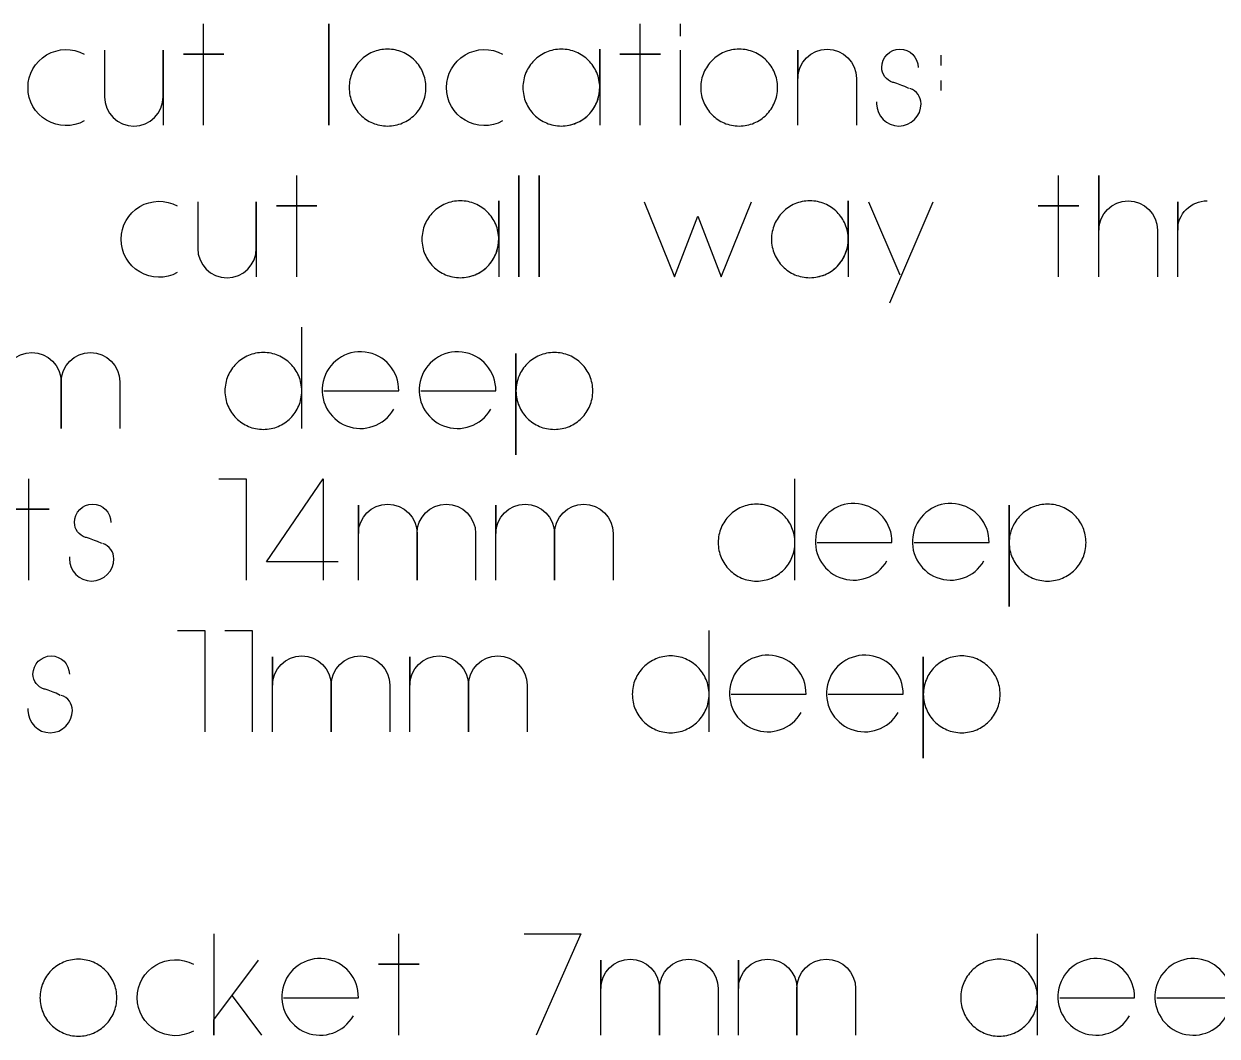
# Model space of a CAD drawing. Extents: x -841 to 4976, y -469 to 2808.
# Drawn here: x -358.2 to -3.9, y 2508.1 to 2808.4 of the extents above; entities that cross this region are included whole.
import ezdxf

# ---------------------------------------------------------------- set-up
doc = ezdxf.new("R2010")
doc.units = 0
doc.layers.add('T5_LOGOLAYER_2', color=18, linetype='CONTINUOUS')

msp = doc.modelspace()

# ---------------------------------------------------------------- linework, layer by layer
at = {"layer": 'T5_LOGOLAYER_2'}
for points in [[(-304.81, 2778.41), (-304.81, 2799.41), (-310.81, 2799.41), (-298.81, 2799.41), (-304.81, 2799.41), (-304.81, 2808.41)], [(-175.23, 2778.41), (-175.23, 2799.41), (-181.23, 2799.41), (-169.23, 2799.41), (-175.23, 2799.41), (-175.23, 2808.41)], [(-163.23, 2804.81), (-163.23, 2808.41)], [(-163.23, 2778.41), (-163.23, 2800.61)], [(-85.83, 2796.11), (-85.83, 2799.11)], [(-85.83, 2788.61), (-85.83, 2791.61)], [(-277.17, 2733.41), (-277.17, 2754.41), (-283.17, 2754.41), (-271.17, 2754.41), (-277.17, 2754.41), (-277.17, 2763.41)], [(-51.05, 2733.41), (-51.05, 2754.41), (-57.05, 2754.41), (-45.05, 2754.41), (-51.05, 2754.41), (-51.05, 2763.41)], [(-174.01, 2755.61), (-165.01, 2733.41), (-158.11, 2751.41), (-151.21, 2733.41), (-142.21, 2755.61)], [(-107.45, 2755.61), (-98.15, 2734.01)], [(-101.15, 2725.61), (-88.25, 2755.61)], [(-275.69, 2688.41), (-275.69, 2699.51), (-275.7, 2700.1), (-275.75, 2700.68), (-275.82, 2701.25), (-275.92, 2701.81), (-276.05, 2702.36), (-276.2, 2702.9), (-276.38, 2703.43), (-276.58, 2703.95), (-276.81, 2704.45), (-277.06, 2704.95), (-277.34, 2705.42), (-277.63, 2705.89), (-277.95, 2706.33), (-278.29, 2706.76), (-278.65, 2707.18), (-279.03, 2707.57), (-279.42, 2707.95), (-279.84, 2708.31), (-280.27, 2708.65), (-280.71, 2708.97), (-281.18, 2709.26), (-281.65, 2709.54), (-282.15, 2709.79), (-282.65, 2710.02), (-283.17, 2710.22), (-283.7, 2710.4), (-284.24, 2710.55), (-284.79, 2710.68), (-285.35, 2710.78), (-285.92, 2710.85), (-286.5, 2710.9), (-287.09, 2710.91), (-287.67, 2710.9), (-288.25, 2710.85), (-288.82, 2710.78), (-289.39, 2710.68), (-289.94, 2710.55), (-290.48, 2710.4), (-291.01, 2710.22), (-291.53, 2710.02), (-292.03, 2709.79), (-292.52, 2709.54), (-293, 2709.26), (-293.46, 2708.97), (-293.91, 2708.65), (-294.34, 2708.31), (-294.75, 2707.95), (-295.15, 2707.57), (-295.53, 2707.18), (-295.88, 2706.76), (-296.22, 2706.33), (-296.54, 2705.89), (-296.84, 2705.42), (-297.11, 2704.95), (-297.36, 2704.45), (-297.59, 2703.95), (-297.8, 2703.43), (-297.98, 2702.9), (-298.13, 2702.36), (-298.26, 2701.81), (-298.36, 2701.25), (-298.43, 2700.68), (-298.47, 2700.1), (-298.49, 2699.51), (-298.47, 2698.93), (-298.43, 2698.35), (-298.36, 2697.78), (-298.26, 2697.21), (-298.13, 2696.66), (-297.98, 2696.12), (-297.8, 2695.59), (-297.59, 2695.07), (-297.36, 2694.57), (-297.11, 2694.08), (-296.84, 2693.6), (-296.54, 2693.14), (-296.22, 2692.69), (-295.88, 2692.26), (-295.53, 2691.85), (-295.15, 2691.45), (-294.75, 2691.07), (-294.34, 2690.72), (-293.91, 2690.38), (-293.46, 2690.06), (-293, 2689.76), (-292.52, 2689.49), (-292.03, 2689.24), (-291.53, 2689.01), (-291.01, 2688.8), (-290.48, 2688.62), (-289.94, 2688.47), (-289.39, 2688.34), (-288.82, 2688.24), (-288.25, 2688.17), (-287.67, 2688.13), (-287.09, 2688.11), (-286.5, 2688.13), (-285.92, 2688.17), (-285.35, 2688.24), (-284.79, 2688.34), (-284.24, 2688.47), (-283.7, 2688.62), (-283.17, 2688.8), (-282.65, 2689.01), (-282.15, 2689.24), (-281.65, 2689.49), (-281.18, 2689.76), (-280.71, 2690.06), (-280.27, 2690.38), (-279.84, 2690.72), (-279.42, 2691.07), (-279.03, 2691.45), (-278.65, 2691.85), (-278.29, 2692.26), (-277.95, 2692.69), (-277.63, 2693.14), (-277.34, 2693.6), (-277.06, 2694.08), (-276.81, 2694.57), (-276.58, 2695.07), (-276.38, 2695.59), (-276.2, 2696.12), (-276.05, 2696.66), (-275.92, 2697.21), (-275.82, 2697.78), (-275.75, 2698.35), (-275.7, 2698.93), (-275.69, 2699.51), (-275.69, 2718.41)], [(-356.67, 2643.41), (-356.67, 2664.41), (-362.67, 2664.41), (-350.67, 2664.41), (-356.67, 2664.41), (-356.67, 2673.41)], [(-300.27, 2673.41), (-292.17, 2673.41), (-292.17, 2643.41)], [(-264.87, 2648.81), (-286.17, 2648.81), (-269.37, 2673.41), (-269.37, 2643.41)], [(-129.27, 2643.41), (-129.27, 2654.51), (-129.28, 2655.1), (-129.33, 2655.68), (-129.4, 2656.25), (-129.5, 2656.81), (-129.63, 2657.36), (-129.78, 2657.9), (-129.96, 2658.43), (-130.16, 2658.95), (-130.39, 2659.45), (-130.64, 2659.95), (-130.92, 2660.42), (-131.21, 2660.89), (-131.53, 2661.33), (-131.87, 2661.76), (-132.23, 2662.18), (-132.61, 2662.57), (-133, 2662.95), (-133.42, 2663.31), (-133.85, 2663.65), (-134.29, 2663.97), (-134.76, 2664.26), (-135.23, 2664.54), (-135.73, 2664.79), (-136.23, 2665.02), (-136.75, 2665.22), (-137.28, 2665.4), (-137.82, 2665.55), (-138.37, 2665.68), (-138.93, 2665.78), (-139.5, 2665.85), (-140.08, 2665.9), (-140.67, 2665.91), (-141.25, 2665.9), (-141.83, 2665.85), (-142.4, 2665.78), (-142.97, 2665.68), (-143.52, 2665.55), (-144.06, 2665.4), (-144.59, 2665.22), (-145.11, 2665.02), (-145.61, 2664.79), (-146.1, 2664.54), (-146.58, 2664.26), (-147.04, 2663.97), (-147.49, 2663.65), (-147.92, 2663.31), (-148.33, 2662.95), (-148.73, 2662.57), (-149.11, 2662.18), (-149.46, 2661.76), (-149.8, 2661.33), (-150.12, 2660.89), (-150.42, 2660.42), (-150.69, 2659.95), (-150.94, 2659.45), (-151.17, 2658.95), (-151.38, 2658.43), (-151.56, 2657.9), (-151.71, 2657.36), (-151.84, 2656.81), (-151.94, 2656.25), (-152.01, 2655.68), (-152.05, 2655.1), (-152.07, 2654.51), (-152.05, 2653.93), (-152.01, 2653.35), (-151.94, 2652.78), (-151.84, 2652.21), (-151.71, 2651.66), (-151.56, 2651.12), (-151.38, 2650.59), (-151.17, 2650.07), (-150.94, 2649.57), (-150.69, 2649.08), (-150.42, 2648.6), (-150.12, 2648.14), (-149.8, 2647.69), (-149.46, 2647.26), (-149.11, 2646.85), (-148.73, 2646.45), (-148.33, 2646.07), (-147.92, 2645.72), (-147.49, 2645.38), (-147.04, 2645.06), (-146.58, 2644.76), (-146.1, 2644.49), (-145.61, 2644.24), (-145.11, 2644.01), (-144.59, 2643.8), (-144.06, 2643.62), (-143.52, 2643.47), (-142.97, 2643.34), (-142.4, 2643.24), (-141.83, 2643.17), (-141.25, 2643.13), (-140.67, 2643.11), (-140.08, 2643.13), (-139.5, 2643.17), (-138.93, 2643.24), (-138.37, 2643.34), (-137.82, 2643.47), (-137.28, 2643.62), (-136.75, 2643.8), (-136.23, 2644.01), (-135.73, 2644.24), (-135.23, 2644.49), (-134.76, 2644.76), (-134.29, 2645.06), (-133.85, 2645.38), (-133.42, 2645.72), (-133, 2646.07), (-132.61, 2646.45), (-132.23, 2646.85), (-131.87, 2647.26), (-131.53, 2647.69), (-131.21, 2648.14), (-130.92, 2648.6), (-130.64, 2649.08), (-130.39, 2649.57), (-130.16, 2650.07), (-129.96, 2650.59), (-129.78, 2651.12), (-129.63, 2651.66), (-129.5, 2652.21), (-129.4, 2652.78), (-129.33, 2653.35), (-129.28, 2653.93), (-129.27, 2654.51), (-129.27, 2673.41)], [(-312.57, 2628.41), (-304.47, 2628.41), (-304.47, 2598.41)], [(-298.47, 2628.41), (-290.37, 2628.41), (-290.37, 2598.41)], [(-154.77, 2598.41), (-154.77, 2609.51), (-154.78, 2610.1), (-154.83, 2610.68), (-154.9, 2611.25), (-155, 2611.81), (-155.13, 2612.36), (-155.28, 2612.9), (-155.46, 2613.43), (-155.66, 2613.95), (-155.89, 2614.45), (-156.14, 2614.95), (-156.42, 2615.42), (-156.71, 2615.89), (-157.03, 2616.33), (-157.37, 2616.76), (-157.73, 2617.18), (-158.11, 2617.57), (-158.5, 2617.95), (-158.92, 2618.31), (-159.35, 2618.65), (-159.79, 2618.97), (-160.26, 2619.26), (-160.73, 2619.54), (-161.23, 2619.79), (-161.73, 2620.02), (-162.25, 2620.22), (-162.78, 2620.4), (-163.32, 2620.55), (-163.87, 2620.68), (-164.43, 2620.78), (-165, 2620.85), (-165.58, 2620.9), (-166.17, 2620.91), (-166.75, 2620.9), (-167.33, 2620.85), (-167.9, 2620.78), (-168.47, 2620.68), (-169.02, 2620.55), (-169.56, 2620.4), (-170.09, 2620.22), (-170.61, 2620.02), (-171.11, 2619.79), (-171.6, 2619.54), (-172.08, 2619.26), (-172.54, 2618.97), (-172.99, 2618.65), (-173.42, 2618.31), (-173.83, 2617.95), (-174.23, 2617.57), (-174.61, 2617.18), (-174.96, 2616.76), (-175.3, 2616.33), (-175.62, 2615.89), (-175.92, 2615.42), (-176.19, 2614.95), (-176.44, 2614.45), (-176.67, 2613.95), (-176.88, 2613.43), (-177.06, 2612.9), (-177.21, 2612.36), (-177.34, 2611.81), (-177.44, 2611.25), (-177.51, 2610.68), (-177.55, 2610.1), (-177.57, 2609.51), (-177.55, 2608.93), (-177.51, 2608.35), (-177.44, 2607.78), (-177.34, 2607.21), (-177.21, 2606.66), (-177.06, 2606.12), (-176.88, 2605.59), (-176.67, 2605.07), (-176.44, 2604.57), (-176.19, 2604.08), (-175.92, 2603.6), (-175.62, 2603.14), (-175.3, 2602.69), (-174.96, 2602.26), (-174.61, 2601.85), (-174.23, 2601.45), (-173.83, 2601.07), (-173.42, 2600.72), (-172.99, 2600.38), (-172.54, 2600.06), (-172.08, 2599.76), (-171.6, 2599.49), (-171.11, 2599.24), (-170.61, 2599.01), (-170.09, 2598.8), (-169.56, 2598.62), (-169.02, 2598.47), (-168.47, 2598.34), (-167.9, 2598.24), (-167.33, 2598.17), (-166.75, 2598.13), (-166.17, 2598.11), (-165.58, 2598.13), (-165, 2598.17), (-164.43, 2598.24), (-163.87, 2598.34), (-163.32, 2598.47), (-162.78, 2598.62), (-162.25, 2598.8), (-161.73, 2599.01), (-161.23, 2599.24), (-160.73, 2599.49), (-160.26, 2599.76), (-159.79, 2600.06), (-159.35, 2600.38), (-158.92, 2600.72), (-158.5, 2601.07), (-158.11, 2601.45), (-157.73, 2601.85), (-157.37, 2602.26), (-157.03, 2602.69), (-156.71, 2603.14), (-156.42, 2603.6), (-156.14, 2604.08), (-155.89, 2604.57), (-155.66, 2605.07), (-155.46, 2605.59), (-155.28, 2606.12), (-155.13, 2606.66), (-155, 2607.21), (-154.9, 2607.78), (-154.83, 2608.35), (-154.78, 2608.93), (-154.77, 2609.51), (-154.77, 2628.41)], [(-301.77, 2538.41), (-301.77, 2508.41), (-301.77, 2512.91), (-288.57, 2530.61)], [(-246.87, 2508.41), (-246.87, 2529.41), (-252.87, 2529.41), (-240.87, 2529.41), (-246.87, 2529.41), (-246.87, 2538.41)], [(-209.67, 2538.41), (-192.87, 2538.41), (-206.07, 2508.41)], [(-57.27, 2508.41), (-57.27, 2519.51), (-57.28, 2520.1), (-57.33, 2520.68), (-57.4, 2521.25), (-57.5, 2521.81), (-57.63, 2522.36), (-57.78, 2522.9), (-57.96, 2523.43), (-58.16, 2523.95), (-58.39, 2524.45), (-58.64, 2524.95), (-58.92, 2525.42), (-59.21, 2525.89), (-59.53, 2526.33), (-59.87, 2526.76), (-60.23, 2527.18), (-60.61, 2527.57), (-61, 2527.95), (-61.42, 2528.31), (-61.85, 2528.65), (-62.29, 2528.97), (-62.76, 2529.26), (-63.23, 2529.54), (-63.73, 2529.79), (-64.23, 2530.02), (-64.75, 2530.22), (-65.28, 2530.4), (-65.82, 2530.55), (-66.37, 2530.68), (-66.93, 2530.78), (-67.5, 2530.85), (-68.08, 2530.9), (-68.67, 2530.91), (-69.25, 2530.9), (-69.83, 2530.85), (-70.4, 2530.78), (-70.97, 2530.68), (-71.52, 2530.55), (-72.06, 2530.4), (-72.59, 2530.22), (-73.11, 2530.02), (-73.61, 2529.79), (-74.1, 2529.54), (-74.58, 2529.26), (-75.04, 2528.97), (-75.49, 2528.65), (-75.92, 2528.31), (-76.33, 2527.95), (-76.73, 2527.57), (-77.11, 2527.18), (-77.46, 2526.76), (-77.8, 2526.33), (-78.12, 2525.89), (-78.42, 2525.42), (-78.69, 2524.95), (-78.94, 2524.45), (-79.17, 2523.95), (-79.38, 2523.43), (-79.56, 2522.9), (-79.71, 2522.36), (-79.84, 2521.81), (-79.94, 2521.25), (-80.01, 2520.68), (-80.05, 2520.1), (-80.07, 2519.51), (-80.05, 2518.93), (-80.01, 2518.35), (-79.94, 2517.78), (-79.84, 2517.21), (-79.71, 2516.66), (-79.56, 2516.12), (-79.38, 2515.59), (-79.17, 2515.07), (-78.94, 2514.57), (-78.69, 2514.08), (-78.42, 2513.6), (-78.12, 2513.14), (-77.8, 2512.69), (-77.46, 2512.26), (-77.11, 2511.85), (-76.73, 2511.45), (-76.33, 2511.07), (-75.92, 2510.72), (-75.49, 2510.38), (-75.04, 2510.06), (-74.58, 2509.76), (-74.1, 2509.49), (-73.61, 2509.24), (-73.11, 2509.01), (-72.59, 2508.8), (-72.06, 2508.62), (-71.52, 2508.47), (-70.97, 2508.34), (-70.4, 2508.24), (-69.83, 2508.17), (-69.25, 2508.13), (-68.67, 2508.11), (-68.08, 2508.13), (-67.5, 2508.17), (-66.93, 2508.24), (-66.37, 2508.34), (-65.82, 2508.47), (-65.28, 2508.62), (-64.75, 2508.8), (-64.23, 2509.01), (-63.73, 2509.24), (-63.23, 2509.49), (-62.76, 2509.76), (-62.29, 2510.06), (-61.85, 2510.38), (-61.42, 2510.72), (-61, 2511.07), (-60.61, 2511.45), (-60.23, 2511.85), (-59.87, 2512.26), (-59.53, 2512.69), (-59.21, 2513.14), (-58.92, 2513.6), (-58.64, 2514.08), (-58.39, 2514.57), (-58.16, 2515.07), (-57.96, 2515.59), (-57.78, 2516.12), (-57.63, 2516.66), (-57.5, 2517.21), (-57.4, 2517.78), (-57.33, 2518.35), (-57.28, 2518.93), (-57.27, 2519.51), (-57.27, 2538.41)], [(-296.37, 2520.11), (-287.67, 2508.41)]]:
    msp.add_lwpolyline(points, dxfattribs=at)
for points in [[(-267.61, 2778.41), (-267.61, 2808.41)], [(-250.21, 2778.11), (-249.62, 2778.13), (-249.04, 2778.17), (-248.47, 2778.24), (-247.91, 2778.34), (-247.36, 2778.47), (-246.82, 2778.62), (-246.29, 2778.8), (-245.77, 2779.01), (-245.27, 2779.24), (-244.77, 2779.49), (-244.3, 2779.76), (-243.83, 2780.06), (-243.39, 2780.38), (-242.96, 2780.72), (-242.54, 2781.07), (-242.15, 2781.45), (-241.77, 2781.85), (-241.41, 2782.26), (-241.07, 2782.69), (-240.75, 2783.14), (-240.46, 2783.6), (-240.18, 2784.08), (-239.93, 2784.57), (-239.7, 2785.07), (-239.5, 2785.59), (-239.32, 2786.12), (-239.17, 2786.66), (-239.04, 2787.21), (-238.94, 2787.78), (-238.87, 2788.35), (-238.82, 2788.93), (-238.81, 2789.51), (-238.82, 2790.1), (-238.87, 2790.68), (-238.94, 2791.25), (-239.04, 2791.81), (-239.17, 2792.36), (-239.32, 2792.9), (-239.5, 2793.43), (-239.7, 2793.95), (-239.93, 2794.45), (-240.18, 2794.95), (-240.46, 2795.42), (-240.75, 2795.89), (-241.07, 2796.33), (-241.41, 2796.76), (-241.77, 2797.18), (-242.15, 2797.57), (-242.54, 2797.95), (-242.96, 2798.31), (-243.39, 2798.65), (-243.83, 2798.97), (-244.3, 2799.26), (-244.77, 2799.54), (-245.27, 2799.79), (-245.77, 2800.02), (-246.29, 2800.22), (-246.82, 2800.4), (-247.36, 2800.55), (-247.91, 2800.68), (-248.47, 2800.78), (-249.04, 2800.85), (-249.62, 2800.9), (-250.21, 2800.91), (-250.79, 2800.9), (-251.37, 2800.85), (-251.94, 2800.78), (-252.51, 2800.68), (-253.06, 2800.55), (-253.6, 2800.4), (-254.13, 2800.22), (-254.65, 2800.02), (-255.15, 2799.79), (-255.64, 2799.54), (-256.12, 2799.26), (-256.58, 2798.97), (-257.03, 2798.65), (-257.46, 2798.31), (-257.87, 2797.95), (-258.27, 2797.57), (-258.65, 2797.18), (-259, 2796.76), (-259.34, 2796.33), (-259.66, 2795.89), (-259.96, 2795.42), (-260.23, 2794.95), (-260.48, 2794.45), (-260.71, 2793.95), (-260.92, 2793.43), (-261.1, 2792.9), (-261.25, 2792.36), (-261.38, 2791.81), (-261.48, 2791.25), (-261.55, 2790.68), (-261.59, 2790.1), (-261.61, 2789.51), (-261.59, 2788.93), (-261.55, 2788.35), (-261.48, 2787.78), (-261.38, 2787.21), (-261.25, 2786.66), (-261.1, 2786.12), (-260.92, 2785.59), (-260.71, 2785.07), (-260.48, 2784.57), (-260.23, 2784.08), (-259.96, 2783.6), (-259.66, 2783.14), (-259.34, 2782.69), (-259, 2782.26), (-258.65, 2781.85), (-258.27, 2781.45), (-257.87, 2781.07), (-257.46, 2780.72), (-257.03, 2780.38), (-256.58, 2780.06), (-256.12, 2779.76), (-255.64, 2779.49), (-255.15, 2779.24), (-254.65, 2779.01), (-254.13, 2778.8), (-253.6, 2778.62), (-253.06, 2778.47), (-252.51, 2778.34), (-251.94, 2778.24), (-251.37, 2778.17), (-250.79, 2778.13)], [(-198.63, 2778.11), (-198.04, 2778.13), (-197.46, 2778.17), (-196.89, 2778.24), (-196.33, 2778.34), (-195.78, 2778.47), (-195.24, 2778.62), (-194.71, 2778.8), (-194.19, 2779.01), (-193.69, 2779.24), (-193.19, 2779.49), (-192.72, 2779.76), (-192.25, 2780.06), (-191.81, 2780.38), (-191.38, 2780.72), (-190.96, 2781.07), (-190.57, 2781.45), (-190.19, 2781.85), (-189.83, 2782.26), (-189.49, 2782.69), (-189.17, 2783.14), (-188.88, 2783.6), (-188.6, 2784.08), (-188.35, 2784.57), (-188.12, 2785.07), (-187.92, 2785.59), (-187.74, 2786.12), (-187.59, 2786.66), (-187.46, 2787.21), (-187.36, 2787.78), (-187.29, 2788.35), (-187.24, 2788.93), (-187.23, 2789.51), (-187.24, 2790.1), (-187.29, 2790.68), (-187.36, 2791.25), (-187.46, 2791.81), (-187.59, 2792.36), (-187.74, 2792.9), (-187.92, 2793.43), (-188.12, 2793.95), (-188.35, 2794.45), (-188.6, 2794.95), (-188.88, 2795.42), (-189.17, 2795.89), (-189.49, 2796.33), (-189.83, 2796.76), (-190.19, 2797.18), (-190.57, 2797.57), (-190.96, 2797.95), (-191.38, 2798.31), (-191.81, 2798.65), (-192.25, 2798.97), (-192.72, 2799.26), (-193.19, 2799.54), (-193.69, 2799.79), (-194.19, 2800.02), (-194.71, 2800.22), (-195.24, 2800.4), (-195.78, 2800.55), (-196.33, 2800.68), (-196.89, 2800.78), (-197.46, 2800.85), (-198.04, 2800.9), (-198.63, 2800.91), (-199.21, 2800.9), (-199.79, 2800.85), (-200.36, 2800.78), (-200.93, 2800.68), (-201.48, 2800.55), (-202.02, 2800.4), (-202.55, 2800.22), (-203.07, 2800.02), (-203.57, 2799.79), (-204.06, 2799.54), (-204.54, 2799.26), (-205, 2798.97), (-205.45, 2798.65), (-205.88, 2798.31), (-206.29, 2797.95), (-206.69, 2797.57), (-207.07, 2797.18), (-207.42, 2796.76), (-207.76, 2796.33), (-208.08, 2795.89), (-208.38, 2795.42), (-208.65, 2794.95), (-208.9, 2794.45), (-209.13, 2793.95), (-209.34, 2793.43), (-209.52, 2792.9), (-209.67, 2792.36), (-209.8, 2791.81), (-209.9, 2791.25), (-209.97, 2790.68), (-210.01, 2790.1), (-210.03, 2789.51), (-210.01, 2788.93), (-209.97, 2788.35), (-209.9, 2787.78), (-209.8, 2787.21), (-209.67, 2786.66), (-209.52, 2786.12), (-209.34, 2785.59), (-209.13, 2785.07), (-208.9, 2784.57), (-208.65, 2784.08), (-208.38, 2783.6), (-208.08, 2783.14), (-207.76, 2782.69), (-207.42, 2782.26), (-207.07, 2781.85), (-206.69, 2781.45), (-206.29, 2781.07), (-205.88, 2780.72), (-205.45, 2780.38), (-205, 2780.06), (-204.54, 2779.76), (-204.06, 2779.49), (-203.57, 2779.24), (-203.07, 2779.01), (-202.55, 2778.8), (-202.02, 2778.62), (-201.48, 2778.47), (-200.93, 2778.34), (-200.36, 2778.24), (-199.79, 2778.17), (-199.21, 2778.13)], [(-145.83, 2778.11), (-145.24, 2778.13), (-144.66, 2778.17), (-144.09, 2778.24), (-143.53, 2778.34), (-142.98, 2778.47), (-142.44, 2778.62), (-141.91, 2778.8), (-141.39, 2779.01), (-140.89, 2779.24), (-140.39, 2779.49), (-139.92, 2779.76), (-139.45, 2780.06), (-139.01, 2780.38), (-138.58, 2780.72), (-138.16, 2781.07), (-137.77, 2781.45), (-137.39, 2781.85), (-137.03, 2782.26), (-136.69, 2782.69), (-136.37, 2783.14), (-136.08, 2783.6), (-135.8, 2784.08), (-135.55, 2784.57), (-135.32, 2785.07), (-135.12, 2785.59), (-134.94, 2786.12), (-134.79, 2786.66), (-134.66, 2787.21), (-134.56, 2787.78), (-134.49, 2788.35), (-134.44, 2788.93), (-134.43, 2789.51), (-134.44, 2790.1), (-134.49, 2790.68), (-134.56, 2791.25), (-134.66, 2791.81), (-134.79, 2792.36), (-134.94, 2792.9), (-135.12, 2793.43), (-135.32, 2793.95), (-135.55, 2794.45), (-135.8, 2794.95), (-136.08, 2795.42), (-136.37, 2795.89), (-136.69, 2796.33), (-137.03, 2796.76), (-137.39, 2797.18), (-137.77, 2797.57), (-138.16, 2797.95), (-138.58, 2798.31), (-139.01, 2798.65), (-139.45, 2798.97), (-139.92, 2799.26), (-140.39, 2799.54), (-140.89, 2799.79), (-141.39, 2800.02), (-141.91, 2800.22), (-142.44, 2800.4), (-142.98, 2800.55), (-143.53, 2800.68), (-144.09, 2800.78), (-144.66, 2800.85), (-145.24, 2800.9), (-145.83, 2800.91), (-146.41, 2800.9), (-146.99, 2800.85), (-147.56, 2800.78), (-148.13, 2800.68), (-148.68, 2800.55), (-149.22, 2800.4), (-149.75, 2800.22), (-150.27, 2800.02), (-150.77, 2799.79), (-151.26, 2799.54), (-151.74, 2799.26), (-152.2, 2798.97), (-152.65, 2798.65), (-153.08, 2798.31), (-153.49, 2797.95), (-153.89, 2797.57), (-154.27, 2797.18), (-154.62, 2796.76), (-154.96, 2796.33), (-155.28, 2795.89), (-155.58, 2795.42), (-155.85, 2794.95), (-156.1, 2794.45), (-156.33, 2793.95), (-156.54, 2793.43), (-156.72, 2792.9), (-156.87, 2792.36), (-157, 2791.81), (-157.1, 2791.25), (-157.17, 2790.68), (-157.21, 2790.1), (-157.23, 2789.51), (-157.21, 2788.93), (-157.17, 2788.35), (-157.1, 2787.78), (-157, 2787.21), (-156.87, 2786.66), (-156.72, 2786.12), (-156.54, 2785.59), (-156.33, 2785.07), (-156.1, 2784.57), (-155.85, 2784.08), (-155.58, 2783.6), (-155.28, 2783.14), (-154.96, 2782.69), (-154.62, 2782.26), (-154.27, 2781.85), (-153.89, 2781.45), (-153.49, 2781.07), (-153.08, 2780.72), (-152.65, 2780.38), (-152.2, 2780.06), (-151.74, 2779.76), (-151.26, 2779.49), (-150.77, 2779.24), (-150.27, 2779.01), (-149.75, 2778.8), (-149.22, 2778.62), (-148.68, 2778.47), (-148.13, 2778.34), (-147.56, 2778.24), (-146.99, 2778.17), (-146.41, 2778.13)], [(-211.21, 2733.41), (-211.21, 2763.41)], [(-205.21, 2733.41), (-205.21, 2763.41)], [(-228.61, 2733.11), (-228.02, 2733.13), (-227.44, 2733.17), (-226.87, 2733.24), (-226.31, 2733.34), (-225.76, 2733.47), (-225.22, 2733.62), (-224.69, 2733.8), (-224.17, 2734.01), (-223.67, 2734.24), (-223.17, 2734.49), (-222.7, 2734.76), (-222.23, 2735.06), (-221.79, 2735.38), (-221.36, 2735.72), (-220.94, 2736.07), (-220.55, 2736.45), (-220.17, 2736.85), (-219.81, 2737.26), (-219.47, 2737.69), (-219.15, 2738.14), (-218.86, 2738.6), (-218.58, 2739.08), (-218.33, 2739.57), (-218.1, 2740.07), (-217.9, 2740.59), (-217.72, 2741.12), (-217.57, 2741.66), (-217.44, 2742.21), (-217.34, 2742.78), (-217.27, 2743.35), (-217.22, 2743.93), (-217.21, 2744.51), (-217.22, 2745.1), (-217.27, 2745.68), (-217.34, 2746.25), (-217.44, 2746.81), (-217.57, 2747.36), (-217.72, 2747.9), (-217.9, 2748.43), (-218.1, 2748.95), (-218.33, 2749.45), (-218.58, 2749.95), (-218.86, 2750.42), (-219.15, 2750.89), (-219.47, 2751.33), (-219.81, 2751.76), (-220.17, 2752.18), (-220.55, 2752.57), (-220.94, 2752.95), (-221.36, 2753.31), (-221.79, 2753.65), (-222.23, 2753.97), (-222.7, 2754.26), (-223.17, 2754.54), (-223.67, 2754.79), (-224.17, 2755.02), (-224.69, 2755.22), (-225.22, 2755.4), (-225.76, 2755.55), (-226.31, 2755.68), (-226.87, 2755.78), (-227.44, 2755.85), (-228.02, 2755.9), (-228.61, 2755.91), (-229.19, 2755.9), (-229.77, 2755.85), (-230.34, 2755.78), (-230.91, 2755.68), (-231.46, 2755.55), (-232, 2755.4), (-232.53, 2755.22), (-233.05, 2755.02), (-233.55, 2754.79), (-234.04, 2754.54), (-234.52, 2754.26), (-234.98, 2753.97), (-235.43, 2753.65), (-235.86, 2753.31), (-236.27, 2752.95), (-236.67, 2752.57), (-237.05, 2752.18), (-237.4, 2751.76), (-237.74, 2751.33), (-238.06, 2750.89), (-238.36, 2750.42), (-238.63, 2749.95), (-238.88, 2749.45), (-239.11, 2748.95), (-239.32, 2748.43), (-239.5, 2747.9), (-239.65, 2747.36), (-239.78, 2746.81), (-239.88, 2746.25), (-239.95, 2745.68), (-239.99, 2745.1), (-240.01, 2744.51), (-239.99, 2743.93), (-239.95, 2743.35), (-239.88, 2742.78), (-239.78, 2742.21), (-239.65, 2741.66), (-239.5, 2741.12), (-239.32, 2740.59), (-239.11, 2740.07), (-238.88, 2739.57), (-238.63, 2739.08), (-238.36, 2738.6), (-238.06, 2738.14), (-237.74, 2737.69), (-237.4, 2737.26), (-237.05, 2736.85), (-236.67, 2736.45), (-236.27, 2736.07), (-235.86, 2735.72), (-235.43, 2735.38), (-234.98, 2735.06), (-234.52, 2734.76), (-234.04, 2734.49), (-233.55, 2734.24), (-233.05, 2734.01), (-232.53, 2733.8), (-232, 2733.62), (-231.46, 2733.47), (-230.91, 2733.34), (-230.34, 2733.24), (-229.77, 2733.17), (-229.19, 2733.13)], [(-124.85, 2733.11), (-124.26, 2733.13), (-123.68, 2733.17), (-123.11, 2733.24), (-122.55, 2733.34), (-122, 2733.47), (-121.46, 2733.62), (-120.93, 2733.8), (-120.41, 2734.01), (-119.91, 2734.24), (-119.41, 2734.49), (-118.94, 2734.76), (-118.47, 2735.06), (-118.03, 2735.38), (-117.6, 2735.72), (-117.18, 2736.07), (-116.79, 2736.45), (-116.41, 2736.85), (-116.05, 2737.26), (-115.71, 2737.69), (-115.39, 2738.14), (-115.1, 2738.6), (-114.82, 2739.08), (-114.57, 2739.57), (-114.34, 2740.07), (-114.14, 2740.59), (-113.96, 2741.12), (-113.81, 2741.66), (-113.68, 2742.21), (-113.58, 2742.78), (-113.51, 2743.35), (-113.46, 2743.93), (-113.45, 2744.51), (-113.46, 2745.1), (-113.51, 2745.68), (-113.58, 2746.25), (-113.68, 2746.81), (-113.81, 2747.36), (-113.96, 2747.9), (-114.14, 2748.43), (-114.34, 2748.95), (-114.57, 2749.45), (-114.82, 2749.95), (-115.1, 2750.42), (-115.39, 2750.89), (-115.71, 2751.33), (-116.05, 2751.76), (-116.41, 2752.18), (-116.79, 2752.57), (-117.18, 2752.95), (-117.6, 2753.31), (-118.03, 2753.65), (-118.47, 2753.97), (-118.94, 2754.26), (-119.41, 2754.54), (-119.91, 2754.79), (-120.41, 2755.02), (-120.93, 2755.22), (-121.46, 2755.4), (-122, 2755.55), (-122.55, 2755.68), (-123.11, 2755.78), (-123.68, 2755.85), (-124.26, 2755.9), (-124.85, 2755.91), (-125.43, 2755.9), (-126.01, 2755.85), (-126.58, 2755.78), (-127.15, 2755.68), (-127.7, 2755.55), (-128.24, 2755.4), (-128.77, 2755.22), (-129.29, 2755.02), (-129.79, 2754.79), (-130.28, 2754.54), (-130.76, 2754.26), (-131.22, 2753.97), (-131.67, 2753.65), (-132.1, 2753.31), (-132.51, 2752.95), (-132.91, 2752.57), (-133.29, 2752.18), (-133.64, 2751.76), (-133.98, 2751.33), (-134.3, 2750.89), (-134.6, 2750.42), (-134.87, 2749.95), (-135.12, 2749.45), (-135.35, 2748.95), (-135.56, 2748.43), (-135.74, 2747.9), (-135.89, 2747.36), (-136.02, 2746.81), (-136.12, 2746.25), (-136.19, 2745.68), (-136.23, 2745.1), (-136.25, 2744.51), (-136.23, 2743.93), (-136.19, 2743.35), (-136.12, 2742.78), (-136.02, 2742.21), (-135.89, 2741.66), (-135.74, 2741.12), (-135.56, 2740.59), (-135.35, 2740.07), (-135.12, 2739.57), (-134.87, 2739.08), (-134.6, 2738.6), (-134.3, 2738.14), (-133.98, 2737.69), (-133.64, 2737.26), (-133.29, 2736.85), (-132.91, 2736.45), (-132.51, 2736.07), (-132.1, 2735.72), (-131.67, 2735.38), (-131.22, 2735.06), (-130.76, 2734.76), (-130.28, 2734.49), (-129.79, 2734.24), (-129.29, 2734.01), (-128.77, 2733.8), (-128.24, 2733.62), (-127.7, 2733.47), (-127.15, 2733.34), (-126.58, 2733.24), (-126.01, 2733.17), (-125.43, 2733.13)], [(-212.09, 2688.41), (-212.09, 2710.61), (-212.09, 2699.51), (-212.07, 2698.93), (-212.03, 2698.35), (-211.96, 2697.78), (-211.86, 2697.21), (-211.73, 2696.66), (-211.58, 2696.12), (-211.4, 2695.59), (-211.19, 2695.07), (-210.96, 2694.57), (-210.71, 2694.08), (-210.44, 2693.6), (-210.14, 2693.14), (-209.82, 2692.69), (-209.48, 2692.26), (-209.13, 2691.85), (-208.75, 2691.45), (-208.35, 2691.07), (-207.94, 2690.72), (-207.51, 2690.38), (-207.06, 2690.06), (-206.6, 2689.76), (-206.12, 2689.49), (-205.63, 2689.24), (-205.13, 2689.01), (-204.61, 2688.8), (-204.08, 2688.62), (-203.54, 2688.47), (-202.99, 2688.34), (-202.42, 2688.24), (-201.85, 2688.17), (-201.27, 2688.13), (-200.69, 2688.11), (-200.1, 2688.13), (-199.52, 2688.17), (-198.95, 2688.24), (-198.39, 2688.34), (-197.84, 2688.47), (-197.3, 2688.62), (-196.77, 2688.8), (-196.25, 2689.01), (-195.75, 2689.24), (-195.25, 2689.49), (-194.78, 2689.76), (-194.31, 2690.06), (-193.87, 2690.38), (-193.44, 2690.72), (-193.02, 2691.07), (-192.63, 2691.45), (-192.25, 2691.85), (-191.89, 2692.26), (-191.55, 2692.69), (-191.23, 2693.14), (-190.94, 2693.6), (-190.66, 2694.08), (-190.41, 2694.57), (-190.18, 2695.07), (-189.98, 2695.59), (-189.8, 2696.12), (-189.65, 2696.66), (-189.52, 2697.21), (-189.42, 2697.78), (-189.35, 2698.35), (-189.3, 2698.93), (-189.29, 2699.51), (-189.3, 2700.1), (-189.35, 2700.68), (-189.42, 2701.25), (-189.52, 2701.81), (-189.65, 2702.36), (-189.8, 2702.9), (-189.98, 2703.43), (-190.18, 2703.95), (-190.41, 2704.45), (-190.66, 2704.95), (-190.94, 2705.42), (-191.23, 2705.89), (-191.55, 2706.33), (-191.89, 2706.76), (-192.25, 2707.18), (-192.63, 2707.57), (-193.02, 2707.95), (-193.44, 2708.31), (-193.87, 2708.65), (-194.31, 2708.97), (-194.78, 2709.26), (-195.25, 2709.54), (-195.75, 2709.79), (-196.25, 2710.02), (-196.77, 2710.22), (-197.3, 2710.4), (-197.84, 2710.55), (-198.39, 2710.68), (-198.95, 2710.78), (-199.52, 2710.85), (-200.1, 2710.9), (-200.69, 2710.91), (-201.27, 2710.9), (-201.85, 2710.85), (-202.42, 2710.78), (-202.99, 2710.68), (-203.54, 2710.55), (-204.08, 2710.4), (-204.61, 2710.22), (-205.13, 2710.02), (-205.63, 2709.79), (-206.12, 2709.54), (-206.6, 2709.26), (-207.06, 2708.97), (-207.51, 2708.65), (-207.94, 2708.31), (-208.35, 2707.95), (-208.75, 2707.57), (-209.13, 2707.18), (-209.48, 2706.76), (-209.82, 2706.33), (-210.14, 2705.89), (-210.44, 2705.42), (-210.71, 2704.95), (-210.96, 2704.45), (-211.19, 2703.95), (-211.4, 2703.43), (-211.58, 2702.9), (-211.73, 2702.36), (-211.86, 2701.81), (-211.96, 2701.25), (-212.03, 2700.68), (-212.07, 2700.1), (-212.09, 2699.51), (-212.09, 2680.61)], [(-65.67, 2643.41), (-65.67, 2665.61), (-65.67, 2654.51), (-65.65, 2653.93), (-65.61, 2653.35), (-65.54, 2652.78), (-65.44, 2652.21), (-65.31, 2651.66), (-65.16, 2651.12), (-64.98, 2650.59), (-64.77, 2650.07), (-64.54, 2649.57), (-64.29, 2649.08), (-64.02, 2648.6), (-63.72, 2648.14), (-63.4, 2647.69), (-63.06, 2647.26), (-62.71, 2646.85), (-62.33, 2646.45), (-61.93, 2646.07), (-61.52, 2645.72), (-61.09, 2645.38), (-60.64, 2645.06), (-60.18, 2644.76), (-59.7, 2644.49), (-59.21, 2644.24), (-58.71, 2644.01), (-58.19, 2643.8), (-57.66, 2643.62), (-57.12, 2643.47), (-56.57, 2643.34), (-56, 2643.24), (-55.43, 2643.17), (-54.85, 2643.13), (-54.27, 2643.11), (-53.68, 2643.13), (-53.1, 2643.17), (-52.53, 2643.24), (-51.97, 2643.34), (-51.42, 2643.47), (-50.88, 2643.62), (-50.35, 2643.8), (-49.83, 2644.01), (-49.33, 2644.24), (-48.83, 2644.49), (-48.36, 2644.76), (-47.89, 2645.06), (-47.45, 2645.38), (-47.02, 2645.72), (-46.6, 2646.07), (-46.21, 2646.45), (-45.83, 2646.85), (-45.47, 2647.26), (-45.13, 2647.69), (-44.81, 2648.14), (-44.52, 2648.6), (-44.24, 2649.08), (-43.99, 2649.57), (-43.76, 2650.07), (-43.56, 2650.59), (-43.38, 2651.12), (-43.23, 2651.66), (-43.1, 2652.21), (-43, 2652.78), (-42.93, 2653.35), (-42.88, 2653.93), (-42.87, 2654.51), (-42.88, 2655.1), (-42.93, 2655.68), (-43, 2656.25), (-43.1, 2656.81), (-43.23, 2657.36), (-43.38, 2657.9), (-43.56, 2658.43), (-43.76, 2658.95), (-43.99, 2659.45), (-44.24, 2659.95), (-44.52, 2660.42), (-44.81, 2660.89), (-45.13, 2661.33), (-45.47, 2661.76), (-45.83, 2662.18), (-46.21, 2662.57), (-46.6, 2662.95), (-47.02, 2663.31), (-47.45, 2663.65), (-47.89, 2663.97), (-48.36, 2664.26), (-48.83, 2664.54), (-49.33, 2664.79), (-49.83, 2665.02), (-50.35, 2665.22), (-50.88, 2665.4), (-51.42, 2665.55), (-51.97, 2665.68), (-52.53, 2665.78), (-53.1, 2665.85), (-53.68, 2665.9), (-54.27, 2665.91), (-54.85, 2665.9), (-55.43, 2665.85), (-56, 2665.78), (-56.57, 2665.68), (-57.12, 2665.55), (-57.66, 2665.4), (-58.19, 2665.22), (-58.71, 2665.02), (-59.21, 2664.79), (-59.7, 2664.54), (-60.18, 2664.26), (-60.64, 2663.97), (-61.09, 2663.65), (-61.52, 2663.31), (-61.93, 2662.95), (-62.33, 2662.57), (-62.71, 2662.18), (-63.06, 2661.76), (-63.4, 2661.33), (-63.72, 2660.89), (-64.02, 2660.42), (-64.29, 2659.95), (-64.54, 2659.45), (-64.77, 2658.95), (-64.98, 2658.43), (-65.16, 2657.9), (-65.31, 2657.36), (-65.44, 2656.81), (-65.54, 2656.25), (-65.61, 2655.68), (-65.65, 2655.1), (-65.67, 2654.51), (-65.67, 2635.61)], [(-91.17, 2598.41), (-91.17, 2620.61), (-91.17, 2609.51), (-91.15, 2608.93), (-91.11, 2608.35), (-91.04, 2607.78), (-90.94, 2607.21), (-90.81, 2606.66), (-90.66, 2606.12), (-90.48, 2605.59), (-90.27, 2605.07), (-90.04, 2604.57), (-89.79, 2604.08), (-89.52, 2603.6), (-89.22, 2603.14), (-88.9, 2602.69), (-88.56, 2602.26), (-88.21, 2601.85), (-87.83, 2601.45), (-87.43, 2601.07), (-87.02, 2600.72), (-86.59, 2600.38), (-86.14, 2600.06), (-85.68, 2599.76), (-85.2, 2599.49), (-84.71, 2599.24), (-84.21, 2599.01), (-83.69, 2598.8), (-83.16, 2598.62), (-82.62, 2598.47), (-82.07, 2598.34), (-81.5, 2598.24), (-80.93, 2598.17), (-80.35, 2598.13), (-79.77, 2598.11), (-79.18, 2598.13), (-78.6, 2598.17), (-78.03, 2598.24), (-77.47, 2598.34), (-76.92, 2598.47), (-76.38, 2598.62), (-75.85, 2598.8), (-75.33, 2599.01), (-74.83, 2599.24), (-74.33, 2599.49), (-73.86, 2599.76), (-73.39, 2600.06), (-72.95, 2600.38), (-72.52, 2600.72), (-72.1, 2601.07), (-71.71, 2601.45), (-71.33, 2601.85), (-70.97, 2602.26), (-70.63, 2602.69), (-70.31, 2603.14), (-70.02, 2603.6), (-69.74, 2604.08), (-69.49, 2604.57), (-69.26, 2605.07), (-69.06, 2605.59), (-68.88, 2606.12), (-68.73, 2606.66), (-68.6, 2607.21), (-68.5, 2607.78), (-68.43, 2608.35), (-68.38, 2608.93), (-68.37, 2609.51), (-68.38, 2610.1), (-68.43, 2610.68), (-68.5, 2611.25), (-68.6, 2611.81), (-68.73, 2612.36), (-68.88, 2612.9), (-69.06, 2613.43), (-69.26, 2613.95), (-69.49, 2614.45), (-69.74, 2614.95), (-70.02, 2615.42), (-70.31, 2615.89), (-70.63, 2616.33), (-70.97, 2616.76), (-71.33, 2617.18), (-71.71, 2617.57), (-72.1, 2617.95), (-72.52, 2618.31), (-72.95, 2618.65), (-73.39, 2618.97), (-73.86, 2619.26), (-74.33, 2619.54), (-74.83, 2619.79), (-75.33, 2620.02), (-75.85, 2620.22), (-76.38, 2620.4), (-76.92, 2620.55), (-77.47, 2620.68), (-78.03, 2620.78), (-78.6, 2620.85), (-79.18, 2620.9), (-79.77, 2620.91), (-80.35, 2620.9), (-80.93, 2620.85), (-81.5, 2620.78), (-82.07, 2620.68), (-82.62, 2620.55), (-83.16, 2620.4), (-83.69, 2620.22), (-84.21, 2620.02), (-84.71, 2619.79), (-85.2, 2619.54), (-85.68, 2619.26), (-86.14, 2618.97), (-86.59, 2618.65), (-87.02, 2618.31), (-87.43, 2617.95), (-87.83, 2617.57), (-88.21, 2617.18), (-88.56, 2616.76), (-88.9, 2616.33), (-89.22, 2615.89), (-89.52, 2615.42), (-89.79, 2614.95), (-90.04, 2614.45), (-90.27, 2613.95), (-90.48, 2613.43), (-90.66, 2612.9), (-90.81, 2612.36), (-90.94, 2611.81), (-91.04, 2611.25), (-91.11, 2610.68), (-91.15, 2610.1), (-91.17, 2609.51), (-91.17, 2590.61)], [(-341.99, 2508.11), (-341.4, 2508.13), (-340.82, 2508.17), (-340.25, 2508.24), (-339.69, 2508.34), (-339.14, 2508.47), (-338.6, 2508.62), (-338.07, 2508.8), (-337.55, 2509.01), (-337.05, 2509.24), (-336.55, 2509.49), (-336.08, 2509.76), (-335.61, 2510.06), (-335.17, 2510.38), (-334.74, 2510.72), (-334.32, 2511.07), (-333.93, 2511.45), (-333.55, 2511.85), (-333.19, 2512.26), (-332.85, 2512.69), (-332.53, 2513.14), (-332.24, 2513.6), (-331.96, 2514.08), (-331.71, 2514.57), (-331.48, 2515.07), (-331.28, 2515.59), (-331.1, 2516.12), (-330.95, 2516.66), (-330.82, 2517.21), (-330.72, 2517.78), (-330.65, 2518.35), (-330.6, 2518.93), (-330.59, 2519.51), (-330.6, 2520.1), (-330.65, 2520.68), (-330.72, 2521.25), (-330.82, 2521.81), (-330.95, 2522.36), (-331.1, 2522.9), (-331.28, 2523.43), (-331.48, 2523.95), (-331.71, 2524.45), (-331.96, 2524.95), (-332.24, 2525.42), (-332.53, 2525.89), (-332.85, 2526.33), (-333.19, 2526.76), (-333.55, 2527.18), (-333.93, 2527.57), (-334.32, 2527.95), (-334.74, 2528.31), (-335.17, 2528.65), (-335.61, 2528.97), (-336.08, 2529.26), (-336.55, 2529.54), (-337.05, 2529.79), (-337.55, 2530.02), (-338.07, 2530.22), (-338.6, 2530.4), (-339.14, 2530.55), (-339.69, 2530.68), (-340.25, 2530.78), (-340.82, 2530.85), (-341.4, 2530.9), (-341.99, 2530.91), (-342.57, 2530.9), (-343.15, 2530.85), (-343.72, 2530.78), (-344.29, 2530.68), (-344.84, 2530.55), (-345.38, 2530.4), (-345.91, 2530.22), (-346.43, 2530.02), (-346.93, 2529.79), (-347.42, 2529.54), (-347.9, 2529.26), (-348.36, 2528.97), (-348.81, 2528.65), (-349.24, 2528.31), (-349.65, 2527.95), (-350.05, 2527.57), (-350.43, 2527.18), (-350.78, 2526.76), (-351.12, 2526.33), (-351.44, 2525.89), (-351.74, 2525.42), (-352.01, 2524.95), (-352.26, 2524.45), (-352.49, 2523.95), (-352.7, 2523.43), (-352.88, 2522.9), (-353.03, 2522.36), (-353.16, 2521.81), (-353.26, 2521.25), (-353.33, 2520.68), (-353.37, 2520.1), (-353.39, 2519.51), (-353.37, 2518.93), (-353.33, 2518.35), (-353.26, 2517.78), (-353.16, 2517.21), (-353.03, 2516.66), (-352.88, 2516.12), (-352.7, 2515.59), (-352.49, 2515.07), (-352.26, 2514.57), (-352.01, 2514.08), (-351.74, 2513.6), (-351.44, 2513.14), (-351.12, 2512.69), (-350.78, 2512.26), (-350.43, 2511.85), (-350.05, 2511.45), (-349.65, 2511.07), (-349.24, 2510.72), (-348.81, 2510.38), (-348.36, 2510.06), (-347.9, 2509.76), (-347.42, 2509.49), (-346.93, 2509.24), (-346.43, 2509.01), (-345.91, 2508.8), (-345.38, 2508.62), (-344.84, 2508.47), (-344.29, 2508.34), (-343.72, 2508.24), (-343.15, 2508.17), (-342.57, 2508.13)]]:
    msp.add_lwpolyline(points, close=True, dxfattribs=at)
for points in [[(-340.27, 2779.61, -0.569347), (-356.95, 2789.51, -0.569347), (-340.27, 2799.41)], [(-334.21, 2800.61), (-334.21, 2786.81, 1), (-316.81, 2786.81), (-316.81, 2800.61), (-316.81, 2778.41)], [(-216.05, 2779.61, -0.569347), (-232.73, 2789.51, -0.569347), (-216.05, 2799.41)], [(-198.63, 2778.11, 0.421631), (-187.23, 2789.81), (-187.23, 2800.91), (-187.23, 2778.41)], [(-128.43, 2778.41), (-128.43, 2800.61), (-128.43, 2792.21, -1), (-111.03, 2792.21), (-111.03, 2778.41)], [(-95.43, 2789.21), (-96.63, 2789.81), (-97.53, 2790.11), (-99.03, 2790.71), (-99.93, 2791.01), (-100.23, 2791.01, -0.313298), (-103.53, 2795.51, -1), (-92.73, 2795.51)], [(-105.03, 2785.31), (-105.03, 2784.71, 1), (-91.83, 2784.71, 0.329104), (-95.13, 2789.21)], [(-39.05, 2733.41), (-39.05, 2763.41), (-39.05, 2747.21, -1), (-21.65, 2747.21), (-21.65, 2733.41)], [(-228.61, 2733.11, 0.421631), (-217.21, 2744.81), (-217.21, 2755.91), (-217.21, 2733.41)], [(-124.85, 2733.11, 0.421631), (-113.45, 2744.81), (-113.45, 2755.91), (-113.45, 2733.41)], [(-15.65, 2733.41), (-15.65, 2755.61), (-15.65, 2747.21, -0.416092), (-6.95, 2755.91)], [(-312.63, 2734.61, -0.569347), (-329.31, 2744.51, -0.569347), (-312.63, 2754.41)], [(-306.57, 2755.61), (-306.57, 2741.81, 1), (-289.17, 2741.81), (-289.17, 2755.61), (-289.17, 2733.41)], [(-364.49, 2688.41), (-364.49, 2710.61), (-364.49, 2702.21, -1), (-347.09, 2702.21), (-347.09, 2688.41), (-347.09, 2702.21, -1), (-329.69, 2702.21), (-329.69, 2688.41)], [(-269.09, 2699.51), (-246.89, 2699.51, 0.90232), (-269.35, 2702.31, 0.862347), (-248.39, 2694.11)], [(-240.29, 2699.51), (-218.09, 2699.51, 0.90232), (-240.55, 2702.31, 0.862347), (-219.59, 2694.11)], [(-335.07, 2654.21), (-336.27, 2654.81), (-337.17, 2655.11), (-338.67, 2655.71), (-339.57, 2656.01), (-339.87, 2656.01, -0.313298), (-343.17, 2660.51, -1), (-332.37, 2660.51)], [(-258.87, 2643.41), (-258.87, 2665.61), (-258.87, 2657.21, -1), (-241.47, 2657.21), (-241.47, 2643.41), (-241.47, 2657.21, -1), (-224.07, 2657.21), (-224.07, 2643.41)], [(-218.07, 2643.41), (-218.07, 2665.61), (-218.07, 2657.21, -1), (-200.67, 2657.21), (-200.67, 2643.41), (-200.67, 2657.21, -1), (-183.27, 2657.21), (-183.27, 2643.41)], [(-122.67, 2654.51), (-100.47, 2654.51, 0.90232), (-122.93, 2657.31, 0.862347), (-101.97, 2649.11)], [(-93.87, 2654.51), (-71.67, 2654.51, 0.90232), (-94.13, 2657.31, 0.862347), (-73.17, 2649.11)], [(-344.67, 2650.31), (-344.67, 2649.71, 1), (-331.47, 2649.71, 0.329104), (-334.77, 2654.21)], [(-347.37, 2609.21), (-348.57, 2609.81), (-349.47, 2610.11), (-350.97, 2610.71), (-351.87, 2611.01), (-352.17, 2611.01, -0.313298), (-355.47, 2615.51, -1), (-344.67, 2615.51)], [(-284.37, 2598.41), (-284.37, 2620.61), (-284.37, 2612.21, -1), (-266.97, 2612.21), (-266.97, 2598.41), (-266.97, 2612.21, -1), (-249.57, 2612.21), (-249.57, 2598.41)], [(-243.57, 2598.41), (-243.57, 2620.61), (-243.57, 2612.21, -1), (-226.17, 2612.21), (-226.17, 2598.41), (-226.17, 2612.21, -1), (-208.77, 2612.21), (-208.77, 2598.41)], [(-148.17, 2609.51), (-125.97, 2609.51, 0.90232), (-148.43, 2612.31, 0.862347), (-127.47, 2604.11)], [(-119.37, 2609.51), (-97.17, 2609.51, 0.90232), (-119.63, 2612.31, 0.862347), (-98.67, 2604.11)], [(-356.97, 2605.31), (-356.97, 2604.71, 1), (-343.77, 2604.71, 0.329104), (-347.07, 2609.21)], [(-307.83, 2509.61, -0.569347), (-324.51, 2519.51, -0.569347), (-307.83, 2529.41)], [(-281.07, 2519.51), (-258.87, 2519.51, 0.90232), (-281.33, 2522.31, 0.862347), (-260.37, 2514.11)], [(-186.87, 2508.41), (-186.87, 2530.61), (-186.87, 2522.21, -1), (-169.47, 2522.21), (-169.47, 2508.41), (-169.47, 2522.21, -1), (-152.07, 2522.21), (-152.07, 2508.41)], [(-146.07, 2508.41), (-146.07, 2530.61), (-146.07, 2522.21, -1), (-128.67, 2522.21), (-128.67, 2508.41), (-128.67, 2522.21, -1), (-111.27, 2522.21), (-111.27, 2508.41)], [(-50.67, 2519.51), (-28.47, 2519.51, 0.90232), (-50.93, 2522.31, 0.862347), (-29.97, 2514.11)], [(-21.87, 2519.51), (0.33, 2519.51, 0.90232), (-22.13, 2522.31, 0.862347), (-1.17, 2514.11)]]:
    msp.add_lwpolyline(points, format="xyb", dxfattribs=at)

doc.saveas('drawing.dxf')
